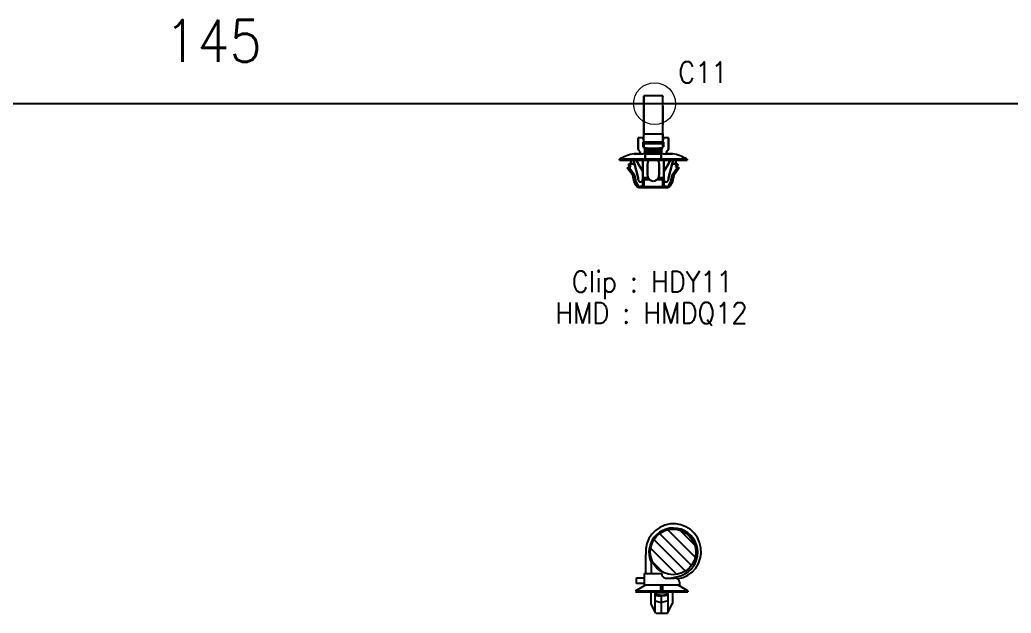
# Model space of a CAD drawing. Header units: inches. Extents: x 47316 to 59086, y 3141 to 11743.
# Drawn here: x 48775.9 to 48894.1, y 7188.3 to 7259.1 of the extents above; entities that cross this region are included whole.
import ezdxf

# ---------------------------------------------------------------- set-up
doc = ezdxf.new("R2010")
doc.units = ezdxf.units.IN
doc.header["$MEASUREMENT"] = 0
doc.layers.add('at_Entity', color=1, linetype='Continuous')
doc.layers.add('图形层', color=7, linetype='Continuous')
doc.styles.get("Standard").update_dxf_attribs({"font": ''})
doc.styles.get('Standard').set_extended_font_data('SimSun')
doc.linetypes.add('_VH_OTCON', pattern='A,0.0001,[7,VeSys.shx,S=0.1,R=0,X=0,Y=0],-0.4,[7,VeSys.shx,S=0.1,R=0,X=0,Y=0],-0.4,["X",Standard,S=1,R=0,X=-0.5,Y=-0.5],-0.0001,[7,VeSys.shx,S=0.1,R=0,X=0,Y=0],-0.4', length=1.2002)

msp = doc.modelspace()

# ---------------------------------------------------------------- linework, layer by layer
at = {"color": 7, "ltscale": 0.378897}
msp.add_line((48850.27, 7250.08), (48850.27, 7245.53), dxfattribs=at)
at = {"color": 7, "ltscale": 0.15}
for p, q in [((48852.56, 7250.08), (48850.27, 7250.08)), ((48850.27, 7245.53), (48852.56, 7245.53)), ((48850.27, 7245.53), (48852.56, 7245.53)), ((48852.56, 7244.39), (48850.27, 7244.39)), ((48850.27, 7244.39), (48852.56, 7244.39)), ((48850.27, 7243.81), (48852.56, 7243.81)), ((48850.27, 7243.81), (48852.56, 7243.81)), ((48852.56, 7239.2), (48850.27, 7239.2)), ((48850.27, 7239.2), (48852.56, 7239.2))]:
    msp.add_line(p, q, dxfattribs=at)
at = {"color": 7, "ltscale": 0.215019}
msp.add_line((48850.27, 7246.96), (48850.27, 7250.08), dxfattribs=at)
at = {"color": 7, "ltscale": 0.315749}
msp.add_line((48850.27, 7250.08), (48850.27, 7245.93), dxfattribs=at)
at = {"color": 7, "ltscale": 0.378905}
msp.add_line((48850.27, 7245.53), (48850.27, 7250.08), dxfattribs=at)
at = {"color": 7, "ltscale": 0.315758}
msp.add_line((48850.27, 7250.08), (48850.27, 7245.93), dxfattribs=at)
at = {"color": 7, "ltscale": 0.179182}
msp.add_line((48850.27, 7247.11), (48850.27, 7249.86), dxfattribs=at)
at = {"color": 7, "ltscale": 0.378893}
msp.add_line((48852.56, 7245.53), (48852.56, 7250.08), dxfattribs=at)
at = {"color": 7, "ltscale": 0.0272}
msp.add_line((48852.56, 7249.98), (48852.56, 7250.08), dxfattribs=at)
at = {"color": 7, "ltscale": 0.37888}
msp.add_line((48852.56, 7245.53), (48852.56, 7250.08), dxfattribs=at)
at = {"color": 7, "ltscale": 0.027199}
msp.add_line((48852.56, 7250.08), (48852.56, 7249.98), dxfattribs=at)
at = {"color": 0, "linetype": '_VH_OTCON', "lineweight": -2, "ltscale": 5}
for p, q in [((48851.57, 7249.13), (48745.04, 7249.13)), ((48945.14, 7249.13), (48851.57, 7249.13))]:
    msp.add_line(p, q, dxfattribs=at)
at = {"color": 7, "ltscale": 0.142593}
msp.add_line((48852.56, 7246.66), (48852.56, 7248.85), dxfattribs=at)
at = {"color": 7, "ltscale": 0.142589}
msp.add_line((48852.56, 7248.85), (48852.56, 7246.66), dxfattribs=at)
at = {"color": 7, "ltscale": 0.026669}
for p, q in [((48850.27, 7247.11), (48850.27, 7246.7)), ((48850.27, 7246.7), (48850.27, 7247.11)), ((48850.27, 7246.96), (48850.27, 7246.55))]:
    msp.add_line(p, q, dxfattribs=at)
at = {"color": 7, "ltscale": 0.108633}
msp.add_line((48850.27, 7245.04), (48850.27, 7246.7), dxfattribs=at)
at = {"color": 7, "ltscale": 0.076392}
msp.add_line((48850.27, 7245.53), (48850.27, 7246.7), dxfattribs=at)
at = {"color": 7, "ltscale": 0.098454}
msp.add_line((48850.27, 7245.04), (48850.27, 7246.55), dxfattribs=at)
at = {"color": 7, "ltscale": 0.025}
for p, q in [((48849.61, 7244.66), (48849.61, 7245.04)), ((48851.03, 7244.55), (48850.65, 7244.55)), ((48851.03, 7244.55), (48850.65, 7244.55)), ((48851.03, 7244.54), (48850.65, 7244.54)), ((48852.18, 7244.55), (48851.8, 7244.55)), ((48852.18, 7244.55), (48851.8, 7244.55))]:
    msp.add_line(p, q, dxfattribs=at)
at = {"color": 7, "ltscale": 0.039999}
for p, q in [((48850.23, 7245.04), (48849.61, 7245.04)), ((48850.23, 7245.04), (48849.61, 7245.04)), ((48853.22, 7245.04), (48852.6, 7245.04)), ((48853.22, 7245.04), (48852.6, 7245.04))]:
    msp.add_line(p, q, dxfattribs=at)
at = {"color": 7, "ltscale": 0.022501}
for p, q in [((48849.61, 7245.04), (48849.61, 7244.69)), ((48849.61, 7245.04), (48849.61, 7244.69)), ((48853.22, 7245.04), (48853.22, 7244.69)), ((48853.22, 7244.69), (48853.22, 7245.04))]:
    msp.add_line(p, q, dxfattribs=at)
at = {"color": 7, "ltscale": 0.0175}
for p, q in [((48850.23, 7245.04), (48850.23, 7244.77)), ((48850.23, 7245.04), (48850.23, 7244.77)), ((48850.23, 7244.77), (48850.23, 7245.04)), ((48852.6, 7245.04), (48852.6, 7244.77)), ((48852.6, 7244.77), (48852.6, 7245.04))]:
    msp.add_line(p, q, dxfattribs=at)
at = {"color": 7, "ltscale": 0.002499}
for p, q in [((48850.27, 7245.04), (48850.23, 7245.04)), ((48852.6, 7245.04), (48852.56, 7245.04)), ((48850.19, 7244.54), (48850.23, 7244.54)), ((48850.19, 7244.54), (48850.23, 7244.54)), ((48850.23, 7244.77), (48850.27, 7244.77)), ((48850.27, 7244.77), (48850.23, 7244.77)), ((48850.23, 7244.04), (48850.27, 7244.04)), ((48850.27, 7244.04), (48850.23, 7244.04)), ((48850.23, 7244.04), (48850.27, 7244.04)), ((48852.56, 7244.77), (48852.6, 7244.77)), ((48852.6, 7244.77), (48852.56, 7244.77)), ((48852.56, 7244.04), (48852.6, 7244.04)), ((48852.6, 7244.04), (48852.56, 7244.04)), ((48852.56, 7244.04), (48852.6, 7244.04)), ((48852.64, 7244.54), (48852.6, 7244.54)), ((48852.6, 7244.54), (48852.64, 7244.54)), ((48852.6, 7244.54), (48852.64, 7244.54))]:
    msp.add_line(p, q, dxfattribs=at)
at = {"color": 7, "ltscale": 2.6e-05}
for p, q in [((48850.23, 7245.04), (48850.23, 7245.04)), ((48852.6, 7245.04), (48852.6, 7245.04))]:
    msp.add_line(p, q, dxfattribs=at)
at = {"color": 7, "ltscale": 0.057913}
msp.add_line((48850.27, 7245.04), (48850.27, 7245.93), dxfattribs=at)
at = {"color": 7, "ltscale": 0.0644}
for p, q in [((48850.27, 7244.55), (48850.27, 7245.53)), ((48850.27, 7244.55), (48850.27, 7245.53)), ((48852.56, 7245.53), (48852.56, 7244.55)), ((48852.56, 7244.55), (48852.56, 7245.53))]:
    msp.add_line(p, q, dxfattribs=at)
at = {"color": 7, "ltscale": 0.064999}
for p, q in [((48849.61, 7244.69), (48849.61, 7243.7)), ((48849.61, 7244.69), (48849.61, 7243.7)), ((48853.22, 7244.69), (48853.22, 7243.7)), ((48853.22, 7243.7), (48853.22, 7244.69))]:
    msp.add_line(p, q, dxfattribs=at)
at = {"color": 7, "ltscale": 0.0625}
msp.add_line((48849.61, 7243.7), (48849.61, 7244.66), dxfattribs=at)
at = {"color": 7, "ltscale": 0.000629}
msp.add_line((48850.2, 7244.54), (48850.19, 7244.54), dxfattribs=at)
at = {"color": 7, "ltscale": 0.035001}
for p, q in [((48850.19, 7244.54), (48850.19, 7244)), ((48850.19, 7244), (48850.19, 7244.54)), ((48852.64, 7244), (48852.64, 7244.54)), ((48852.64, 7244), (48852.64, 7244.54)), ((48852.64, 7244.54), (48852.64, 7244)), ((48850.46, 7242.39), (48850.46, 7242.93)), ((48850.46, 7242.39), (48850.46, 7242.93))]:
    msp.add_line(p, q, dxfattribs=at)
at = {"color": 7, "ltscale": 0.004999}
for p, q in [((48850.19, 7244), (48850.27, 7244)), ((48850.27, 7244), (48850.19, 7244)), ((48852.56, 7244), (48852.64, 7244)), ((48852.64, 7244), (48852.56, 7244))]:
    msp.add_line(p, q, dxfattribs=at)
at = {"color": 7, "ltscale": 0.154999}
for p, q in [((48850.23, 7244.54), (48852.6, 7244.54)), ((48852.6, 7244.54), (48850.23, 7244.54))]:
    msp.add_line(p, q, dxfattribs=at)
at = {"color": 7, "ltscale": 0.032501}
for p, q in [((48850.23, 7244.54), (48850.23, 7244.04)), ((48850.23, 7244.54), (48850.23, 7244.04)), ((48852.6, 7244.54), (48852.6, 7244.04)), ((48852.6, 7244.04), (48852.6, 7244.54))]:
    msp.add_line(p, q, dxfattribs=at)
at = {"color": 7, "ltscale": 0.021939}
msp.add_line((48850.23, 7244.54), (48850.23, 7244.2), dxfattribs=at)
at = {"color": 7, "ltscale": 0.010562}
msp.add_line((48850.23, 7244.04), (48850.23, 7244.2), dxfattribs=at)
at = {"color": 7, "ltscale": 0.0375}
for p, q in [((48850.27, 7244.39), (48850.27, 7243.81)), ((48850.27, 7243.81), (48850.27, 7244.39)), ((48852.56, 7243.81), (48852.56, 7244.39)), ((48852.56, 7243.81), (48852.56, 7244.39))]:
    msp.add_line(p, q, dxfattribs=at)
at = {"color": 7, "ltscale": 0.002502}
msp.add_line((48850.27, 7244), (48850.27, 7244.04), dxfattribs=at)
at = {"color": 7, "ltscale": 0.0075}
for p, q in [((48850.65, 7244.54), (48850.65, 7244.66)), ((48850.65, 7244.66), (48850.65, 7244.54)), ((48851.03, 7244.66), (48851.03, 7244.54)), ((48851.03, 7244.54), (48851.03, 7244.66)), ((48851.8, 7244.54), (48851.8, 7244.66)), ((48851.8, 7244.66), (48851.8, 7244.54)), ((48852.18, 7244.66), (48852.18, 7244.54)), ((48852.18, 7244.54), (48852.18, 7244.66)), ((48847.39, 7242.51), (48847.39, 7242.39)), ((48847.39, 7242.39), (48847.39, 7242.51)), ((48850.46, 7242.51), (48850.46, 7242.39)), ((48850.46, 7242.39), (48850.46, 7242.51)), ((48852.37, 7242.39), (48852.37, 7242.51)), ((48852.37, 7242.51), (48852.37, 7242.39)), ((48855.44, 7242.51), (48855.44, 7242.39)), ((48855.44, 7242.39), (48855.44, 7242.51)), ((48849.83, 7239.25), (48849.83, 7239.14)), ((48849.83, 7239.25), (48849.83, 7239.14)), ((48850.15, 7239.14), (48850.15, 7239.25)), ((48853, 7239.14), (48853, 7239.25)), ((48853, 7239.14), (48853, 7239.25))]:
    msp.add_line(p, q, dxfattribs=at)
at = {"color": 7, "ltscale": 0.000322}
msp.add_line((48851.03, 7244.54), (48851.03, 7244.55), dxfattribs=at)
at = {"color": 7, "ltscale": 0.023056}
msp.add_line((48852.15, 7244.54), (48851.8, 7244.54), dxfattribs=at)
at = {"color": 7, "ltscale": 0.000368}
msp.add_line((48852.18, 7244.55), (48852.18, 7244.54), dxfattribs=at)
at = {"color": 7, "ltscale": 0.047501}
for p, q in [((48849.12, 7243.16), (48849.84, 7243.16)), ((48849.84, 7243.16), (48849.12, 7243.16)), ((48852.99, 7243.16), (48853.71, 7243.16)), ((48853.71, 7243.16), (48852.99, 7243.16))]:
    msp.add_line(p, q, dxfattribs=at)
at = {"color": 7, "ltscale": 0.013786}
msp.add_line((48849.84, 7243.16), (48849.84, 7243.37), dxfattribs=at)
at = {"color": 7, "ltscale": 0.017471}
for p, q in [((48849.84, 7243.1), (48849.84, 7243.37)), ((48852.99, 7243.1), (48852.99, 7243.37))]:
    msp.add_line(p, q, dxfattribs=at)
at = {"color": 7, "ltscale": 0.017476}
for p, q in [((48849.84, 7243.37), (48849.84, 7243.1)), ((48852.99, 7243.37), (48852.99, 7243.1))]:
    msp.add_line(p, q, dxfattribs=at)
at = {"color": 7, "ltscale": 0.00369}
for p, q in [((48849.84, 7243.1), (48849.84, 7243.16)), ((48852.99, 7243.16), (48852.99, 7243.1))]:
    msp.add_line(p, q, dxfattribs=at)
at = {"color": 7, "ltscale": 0.040002}
for p, q in [((48850.42, 7243.81), (48850.42, 7243.2)), ((48850.42, 7243.2), (48850.42, 7243.81)), ((48852.41, 7243.2), (48852.41, 7243.81)), ((48852.41, 7243.2), (48852.41, 7243.81)), ((48852.41, 7243.81), (48852.41, 7243.2))]:
    msp.add_line(p, q, dxfattribs=at)
at = {"color": 7, "ltscale": 0.017502}
for p, q in [((48850.69, 7243.81), (48850.42, 7243.81)), ((48852.41, 7243.81), (48852.14, 7243.81))]:
    msp.add_line(p, q, dxfattribs=at)
at = {"color": 7, "ltscale": 0.129999}
for p, q in [((48850.42, 7243.2), (48852.41, 7243.2)), ((48852.41, 7243.2), (48850.42, 7243.2))]:
    msp.add_line(p, q, dxfattribs=at)
at = {"color": 7, "ltscale": 0.040567}
for p, q in [((48850.46, 7243.13), (48850.46, 7242.51)), ((48852.37, 7243.13), (48852.37, 7242.51))]:
    msp.add_line(p, q, dxfattribs=at)
at = {"color": 7, "ltscale": 0.125}
for p, q in [((48852.37, 7243.13), (48850.46, 7243.13)), ((48850.46, 7243.13), (48852.37, 7243.13)), ((48852.37, 7242.51), (48850.46, 7242.51)), ((48850.46, 7242.51), (48852.37, 7242.51)), ((48852.37, 7242.39), (48850.46, 7242.39)), ((48850.46, 7242.39), (48852.37, 7242.39))]:
    msp.add_line(p, q, dxfattribs=at)
at = {"color": 7, "ltscale": 0.040569}
for p, q in [((48850.46, 7243.13), (48850.46, 7242.51)), ((48852.37, 7242.51), (48852.37, 7243.13))]:
    msp.add_line(p, q, dxfattribs=at)
at = {"color": 7, "ltscale": 0.00087}
for p, q in [((48850.69, 7243.8), (48850.69, 7243.81)), ((48850.69, 7243.81), (48850.69, 7243.8)), ((48852.14, 7243.8), (48852.14, 7243.81)), ((48852.14, 7243.81), (48852.14, 7243.8))]:
    msp.add_line(p, q, dxfattribs=at)
at = {"color": 7, "ltscale": 0.023952}
msp.add_line((48850.69, 7243.45), (48850.69, 7243.81), dxfattribs=at)
at = {"color": 7, "ltscale": 0.007443}
for p, q in [((48850.69, 7243.68), (48850.69, 7243.8)), ((48850.69, 7243.8), (48850.69, 7243.68)), ((48852.14, 7243.68), (48852.14, 7243.8)), ((48852.14, 7243.8), (48852.14, 7243.68))]:
    msp.add_line(p, q, dxfattribs=at)
at = {"color": 7, "ltscale": 0.095001}
for p, q in [((48850.69, 7243.8), (48852.14, 7243.8)), ((48852.14, 7243.8), (48850.69, 7243.8)), ((48850.69, 7243.68), (48852.14, 7243.68)), ((48852.14, 7243.68), (48850.69, 7243.68)), ((48852.14, 7243.41), (48850.69, 7243.41)), ((48850.69, 7243.41), (48852.14, 7243.41)), ((48852.14, 7243.22), (48850.69, 7243.22))]:
    msp.add_line(p, q, dxfattribs=at)
at = {"color": 7, "ltscale": 0.017839}
for p, q in [((48850.69, 7243.41), (48850.69, 7243.68)), ((48850.69, 7243.68), (48850.69, 7243.41)), ((48852.14, 7243.41), (48852.14, 7243.68)), ((48852.14, 7243.68), (48852.14, 7243.41))]:
    msp.add_line(p, q, dxfattribs=at)
at = {"color": 7, "ltscale": 0.014789}
msp.add_line((48850.69, 7243.43), (48850.69, 7243.2), dxfattribs=at)
at = {"color": 7, "ltscale": 0.013841}
for p, q in [((48850.69, 7243.2), (48850.69, 7243.41)), ((48852.14, 7243.41), (48852.14, 7243.2))]:
    msp.add_line(p, q, dxfattribs=at)
at = {"color": 7, "ltscale": 0.012407}
for p, q in [((48850.69, 7243.22), (48850.69, 7243.41)), ((48852.14, 7243.22), (48852.14, 7243.41))]:
    msp.add_line(p, q, dxfattribs=at)
at = {"color": 7, "ltscale": 0.001447}
msp.add_line((48852.14, 7243.22), (48852.14, 7243.2), dxfattribs=at)
at = {"color": 7, "ltscale": 0.02751}
msp.add_line((48852.37, 7242.51), (48852.37, 7242.93), dxfattribs=at)
msp.add_line((48852.37, 7242.51), (48852.37, 7242.93), dxfattribs=at)
at = {"color": 7, "ltscale": 0.2}
for p, q in [((48850.46, 7242.51), (48847.39, 7242.51)), ((48850.46, 7242.51), (48847.39, 7242.51)), ((48850.46, 7242.39), (48847.39, 7242.39)), ((48847.39, 7242.39), (48850.46, 7242.39)), ((48855.44, 7242.51), (48852.37, 7242.51)), ((48852.37, 7242.51), (48855.44, 7242.51)), ((48852.37, 7242.39), (48855.44, 7242.39)), ((48852.37, 7242.39), (48855.44, 7242.39))]:
    msp.add_line(p, q, dxfattribs=at)
at = {"color": 7, "ltscale": 0.087396}
for p, q in [((48847.39, 7242.39), (48848.73, 7242.39)), ((48855.44, 7242.39), (48854.1, 7242.39)), ((48855.44, 7242.39), (48854.1, 7242.39))]:
    msp.add_line(p, q, dxfattribs=at)
at = {"color": 7, "ltscale": 0.0875}
for p, q in [((48848.73, 7242.39), (48847.39, 7242.39)), ((48850.73, 7240.59), (48850.73, 7241.94)), ((48850.73, 7241.94), (48850.73, 7240.59)), ((48852.1, 7241.94), (48852.1, 7240.59)), ((48852.1, 7240.59), (48852.1, 7241.94)), ((48852.1, 7240.59), (48852.1, 7241.94))]:
    msp.add_line(p, q, dxfattribs=at)
at = {"color": 7, "ltscale": 0.019}
msp.add_line((48848.31, 7241.49), (48848.58, 7241.61), dxfattribs=at)
at = {"color": 7, "ltscale": 0.000903}
msp.add_line((48848.31, 7241.49), (48848.33, 7241.49), dxfattribs=at)
at = {"color": 7, "ltscale": 4.3e-05}
msp.add_line((48848.31, 7241.49), (48848.31, 7241.49), dxfattribs=at)
at = {"color": 7, "ltscale": 0.075271}
for p, q in [((48848.98, 7240.56), (48848.31, 7241.49)), ((48848.41, 7241.49), (48849.08, 7240.56)), ((48849.08, 7240.56), (48848.41, 7241.49)), ((48853.75, 7240.56), (48854.42, 7241.49)), ((48854.52, 7241.49), (48853.85, 7240.56))]:
    msp.add_line(p, q, dxfattribs=at)
at = {"color": 7, "ltscale": 4.9e-05}
msp.add_line((48848.31, 7241.49), (48848.31, 7241.49), dxfattribs=at)
at = {"color": 7, "ltscale": 0.000916}
msp.add_line((48848.31, 7241.49), (48848.33, 7241.49), dxfattribs=at)
at = {"color": 7, "ltscale": 0.005222}
msp.add_line((48848.33, 7241.49), (48848.41, 7241.49), dxfattribs=at)
at = {"color": 7, "ltscale": 0.005249}
msp.add_line((48848.33, 7241.49), (48848.41, 7241.49), dxfattribs=at)
at = {"color": 7, "ltscale": 0.018183}
msp.add_line((48848.47, 7241.9), (48848.73, 7241.97), dxfattribs=at)
at = {"color": 7, "ltscale": 0.008429}
for p, q in [((48848.59, 7241.9), (48848.47, 7241.9)), ((48854.12, 7241.61), (48854.25, 7241.61))]:
    msp.add_line(p, q, dxfattribs=at)
at = {"color": 7, "ltscale": 0.020195}
for p, q in [((48848.58, 7241.61), (48848.47, 7241.9)), ((48848.59, 7241.9), (48848.71, 7241.61)), ((48848.71, 7241.61), (48848.59, 7241.9)), ((48854.24, 7241.9), (48854.12, 7241.61)), ((48854.12, 7241.61), (48854.24, 7241.9)), ((48854.36, 7241.9), (48854.25, 7241.61))]:
    msp.add_line(p, q, dxfattribs=at)
at = {"color": 7, "ltscale": 0.008438}
msp.add_line((48848.47, 7241.9), (48848.59, 7241.9), dxfattribs=at)
at = {"color": 7, "ltscale": 0.002185}
msp.add_line((48848.53, 7241.9), (48848.5, 7241.9), dxfattribs=at)
at = {"color": 7, "ltscale": 0.013619}
for p, q in [((48848.71, 7241.61), (48848.52, 7241.53)), ((48848.52, 7241.53), (48848.71, 7241.61)), ((48854.12, 7241.61), (48854.31, 7241.53)), ((48854.31, 7241.53), (48854.12, 7241.61))]:
    msp.add_line(p, q, dxfattribs=at)
at = {"color": 7, "ltscale": 0.074459}
for p, q in [((48848.52, 7241.53), (48849.18, 7240.6)), ((48849.18, 7240.6), (48848.52, 7241.53)), ((48854.31, 7241.53), (48853.65, 7240.6)), ((48853.65, 7240.6), (48854.31, 7241.53))]:
    msp.add_line(p, q, dxfattribs=at)
at = {"color": 7, "ltscale": 0.0009}
msp.add_line((48848.59, 7241.61), (48848.58, 7241.61), dxfattribs=at)
at = {"color": 7, "ltscale": 0.000912}
for p, q in [((48848.58, 7241.61), (48848.59, 7241.61)), ((48854.35, 7241.9), (48854.36, 7241.9))]:
    msp.add_line(p, q, dxfattribs=at)
at = {"color": 7, "ltscale": 0.018199}
for p, q in [((48848.86, 7241.97), (48848.59, 7241.9)), ((48848.59, 7241.9), (48848.86, 7241.97)), ((48853.97, 7241.97), (48854.24, 7241.9)), ((48854.24, 7241.9), (48853.97, 7241.97))]:
    msp.add_line(p, q, dxfattribs=at)
at = {"color": 7, "ltscale": 0.002856}
msp.add_line((48848.59, 7241.61), (48848.63, 7241.61), dxfattribs=at)
at = {"color": 7, "ltscale": 0.002869}
msp.add_line((48848.63, 7241.61), (48848.59, 7241.61), dxfattribs=at)
at = {"color": 7, "ltscale": 0.002832}
msp.add_line((48848.64, 7241.61), (48848.59, 7241.61), dxfattribs=at)
at = {"color": 7, "ltscale": 0.00282}
for p, q in [((48848.59, 7241.61), (48848.64, 7241.61)), ((48854.31, 7241.9), (48854.35, 7241.9))]:
    msp.add_line(p, q, dxfattribs=at)
at = {"color": 7, "ltscale": 0.004715}
msp.add_line((48848.71, 7241.61), (48848.64, 7241.61), dxfattribs=at)
at = {"color": 7, "ltscale": 0.004687}
msp.add_line((48848.64, 7241.61), (48848.71, 7241.61), dxfattribs=at)
at = {"color": 7, "ltscale": 0.027499}
for p, q in [((48848.73, 7241.97), (48848.73, 7242.39)), ((48848.73, 7242.39), (48848.73, 7241.97)), ((48854.1, 7241.97), (48854.1, 7242.39)), ((48854.1, 7242.39), (48854.1, 7241.97))]:
    msp.add_line(p, q, dxfattribs=at)
at = {"color": 7, "ltscale": 0.000342}
for p, q in [((48848.74, 7241.97), (48848.73, 7241.97)), ((48854.1, 7241.97), (48854.09, 7241.97))]:
    msp.add_line(p, q, dxfattribs=at)
at = {"color": 7, "ltscale": 0.006641}
msp.add_line((48848.73, 7241.97), (48848.84, 7241.97), dxfattribs=at)
at = {"color": 7, "ltscale": 0.002142}
msp.add_line((48848.77, 7241.97), (48848.73, 7241.97), dxfattribs=at)
at = {"color": 7, "ltscale": 0.00033}
for p, q in [((48848.73, 7241.97), (48848.74, 7241.97)), ((48854.09, 7241.97), (48854.1, 7241.97)), ((48854.25, 7241.61), (48854.24, 7241.61))]:
    msp.add_line(p, q, dxfattribs=at)
at = {"color": 7, "ltscale": 0.002136}
msp.add_line((48848.73, 7241.97), (48848.77, 7241.97), dxfattribs=at)
at = {"color": 7, "ltscale": 0.001825}
msp.add_line((48848.74, 7241.97), (48848.77, 7241.97), dxfattribs=at)
at = {"color": 7, "ltscale": 0.003674}
for p, q in [((48848.79, 7241.97), (48848.74, 7241.97)), ((48854.09, 7241.97), (48854.04, 7241.97))]:
    msp.add_line(p, q, dxfattribs=at)
at = {"color": 7, "ltscale": 0.006299}
msp.add_line((48848.86, 7241.97), (48848.77, 7241.97), dxfattribs=at)
at = {"color": 7, "ltscale": 0.006305}
msp.add_line((48848.77, 7241.97), (48848.86, 7241.97), dxfattribs=at)
at = {"color": 7, "ltscale": 0.00329}
msp.add_line((48848.85, 7241.97), (48848.79, 7241.97), dxfattribs=at)
at = {"color": 7, "ltscale": 0.019785}
for p, q in [((48849.17, 7241.97), (48848.86, 7241.97)), ((48848.86, 7241.97), (48849.17, 7241.97)), ((48853.66, 7241.97), (48853.97, 7241.97)), ((48853.97, 7241.97), (48853.66, 7241.97))]:
    msp.add_line(p, q, dxfattribs=at)
at = {"color": 7, "ltscale": 0.028456}
for p, q in [((48849.17, 7241.97), (48849.05, 7242.39)), ((48849.05, 7242.39), (48849.17, 7241.97)), ((48853.66, 7241.97), (48853.78, 7242.39)), ((48853.78, 7242.39), (48853.66, 7241.97))]:
    msp.add_line(p, q, dxfattribs=at)
at = {"color": 7, "ltscale": 0.020602}
for p, q in [((48849.05, 7242.39), (48849.37, 7242.39)), ((48853.78, 7242.39), (48853.46, 7242.39)), ((48853.78, 7242.39), (48853.46, 7242.39))]:
    msp.add_line(p, q, dxfattribs=at)
at = {"color": 7, "ltscale": 0.020749}
msp.add_line((48849.37, 7242.39), (48849.05, 7242.39), dxfattribs=at)
at = {"color": 7, "ltscale": 0.11383}
for p, q in [((48849.61, 7240.29), (48849.17, 7241.97)), ((48849.17, 7241.97), (48849.61, 7240.29)), ((48853.22, 7240.29), (48853.66, 7241.97)), ((48853.66, 7241.97), (48853.22, 7240.29))]:
    msp.add_line(p, q, dxfattribs=at)
at = {"color": 7, "ltscale": 0.015289}
msp.add_line((48849.49, 7242.19), (48849.37, 7242.4), dxfattribs=at)
at = {"color": 7, "ltscale": 0.015242}
for p, q in [((48849.37, 7242.39), (48849.49, 7242.19)), ((48853.34, 7242.19), (48853.46, 7242.39))]:
    msp.add_line(p, q, dxfattribs=at)
at = {"color": 7, "ltscale": 0.02697}
msp.add_line((48849.69, 7241.83), (48849.49, 7242.19), dxfattribs=at)
at = {"color": 7, "ltscale": 0.026985}
for p, q in [((48849.49, 7242.19), (48849.69, 7241.83)), ((48853.14, 7241.83), (48853.34, 7242.19))]:
    msp.add_line(p, q, dxfattribs=at)
at = {"color": 7, "ltscale": 0.065039}
msp.add_line((48850.15, 7241.02), (48849.66, 7241.88), dxfattribs=at)
at = {"color": 7, "ltscale": 0.06116}
msp.add_line((48850.15, 7241.02), (48849.69, 7241.83), dxfattribs=at)
at = {"color": 7, "ltscale": 0.061156}
for p, q in [((48849.69, 7241.83), (48850.15, 7241.02)), ((48852.68, 7241.02), (48853.14, 7241.83))]:
    msp.add_line(p, q, dxfattribs=at)
at = {"color": 7, "ltscale": 0.089999}
for p, q in [((48850.15, 7242.39), (48850.15, 7241.02)), ((48850.15, 7241.02), (48850.15, 7242.39)), ((48852.68, 7241.02), (48852.68, 7242.39)), ((48852.68, 7242.39), (48852.68, 7241.02))]:
    msp.add_line(p, q, dxfattribs=at)
at = {"color": 7, "ltscale": 0.040697}
msp.add_line((48850.15, 7241.16), (48850.15, 7241.78), dxfattribs=at)
at = {"color": 7, "ltscale": 0.040701}
msp.add_line((48850.15, 7241.78), (48850.15, 7241.16), dxfattribs=at)
at = {"color": 7, "ltscale": 0.064963}
msp.add_line((48853.17, 7241.88), (48852.68, 7241.02), dxfattribs=at)
at = {"color": 7, "ltscale": 0.061161}
msp.add_line((48853.14, 7241.83), (48852.68, 7241.02), dxfattribs=at)
at = {"color": 7, "ltscale": 0.02701}
msp.add_line((48853.34, 7242.19), (48853.14, 7241.83), dxfattribs=at)
at = {"color": 7, "ltscale": 0.015215}
msp.add_line((48853.46, 7242.39), (48853.34, 7242.19), dxfattribs=at)
at = {"color": 7, "ltscale": 0.075264}
msp.add_line((48853.75, 7240.56), (48854.42, 7241.49), dxfattribs=at)
at = {"color": 7, "ltscale": 0.008441}
for p, q in [((48854.1, 7241.97), (48853.97, 7241.97)), ((48853.97, 7241.97), (48854.1, 7241.97)), ((48854.25, 7241.61), (48854.12, 7241.61))]:
    msp.add_line(p, q, dxfattribs=at)
at = {"color": 7, "ltscale": 0.008432}
msp.add_line((48853.97, 7241.97), (48854.1, 7241.97), dxfattribs=at)
at = {"color": 7, "ltscale": 0.00434}
msp.add_line((48854.04, 7241.97), (48853.97, 7241.97), dxfattribs=at)
at = {"color": 7, "ltscale": 0.002209}
msp.add_line((48854.06, 7241.97), (48854.09, 7241.97), dxfattribs=at)
at = {"color": 7, "ltscale": 0.000286}
for p, q in [((48854.1, 7241.97), (48854.09, 7241.97)), ((48854.09, 7241.97), (48854.1, 7241.97))]:
    msp.add_line(p, q, dxfattribs=at)
at = {"color": 7, "ltscale": 0.018174}
msp.add_line((48854.1, 7241.97), (48854.36, 7241.9), dxfattribs=at)
at = {"color": 7, "ltscale": 0.004291}
msp.add_line((48854.19, 7241.61), (48854.12, 7241.61), dxfattribs=at)
at = {"color": 7, "ltscale": 0.003809}
msp.add_line((48854.24, 7241.61), (48854.19, 7241.61), dxfattribs=at)
at = {"color": 7, "ltscale": 0.001593}
msp.add_line((48854.22, 7241.61), (48854.24, 7241.61), dxfattribs=at)
at = {"color": 7, "ltscale": 0.004681}
for p, q in [((48854.31, 7241.9), (48854.24, 7241.9)), ((48854.24, 7241.9), (48854.31, 7241.9))]:
    msp.add_line(p, q, dxfattribs=at)
at = {"color": 7, "ltscale": 0.000327}
msp.add_line((48854.24, 7241.61), (48854.25, 7241.61), dxfattribs=at)
at = {"color": 7, "ltscale": 0.019025}
msp.add_line((48854.25, 7241.61), (48854.52, 7241.49), dxfattribs=at)
at = {"color": 7, "ltscale": 0.002823}
msp.add_line((48854.35, 7241.9), (48854.31, 7241.9), dxfattribs=at)
at = {"color": 7, "ltscale": 0.000925}
msp.add_line((48854.36, 7241.9), (48854.35, 7241.9), dxfattribs=at)
at = {"color": 7, "ltscale": 0.006177}
msp.add_line((48854.42, 7241.49), (48854.52, 7241.49), dxfattribs=at)
at = {"color": 7, "ltscale": 0.006165}
for p, q in [((48854.52, 7241.49), (48854.42, 7241.49)), ((48853.85, 7240.56), (48853.75, 7240.56)), ((48853.85, 7240.56), (48853.75, 7240.56))]:
    msp.add_line(p, q, dxfattribs=at)
at = {"color": 7, "ltscale": 0.006168}
for p, q in [((48849.08, 7240.56), (48848.98, 7240.56)), ((48848.98, 7240.56), (48849.08, 7240.56))]:
    msp.add_line(p, q, dxfattribs=at)
at = {"color": 7, "ltscale": 0.05076}
for p, q in [((48849.12, 7239.79), (48848.98, 7240.56)), ((48853.85, 7240.56), (48853.71, 7239.79))]:
    msp.add_line(p, q, dxfattribs=at)
at = {"color": 7, "ltscale": 0.002621}
for p, q in [((48849.08, 7240.56), (48849.12, 7240.57)), ((48849.12, 7240.57), (48849.08, 7240.56)), ((48853.71, 7240.57), (48853.75, 7240.56)), ((48853.75, 7240.56), (48853.71, 7240.57))]:
    msp.add_line(p, q, dxfattribs=at)
at = {"color": 7, "ltscale": 0.050773}
for p, q in [((48849.08, 7240.56), (48849.21, 7239.79)), ((48849.21, 7239.79), (48849.08, 7240.56)), ((48853.62, 7239.79), (48853.75, 7240.56))]:
    msp.add_line(p, q, dxfattribs=at)
at = {"color": 7, "ltscale": 0.004321}
for p, q in [((48849.12, 7240.57), (48849.18, 7240.6)), ((48849.18, 7240.6), (48849.12, 7240.57)), ((48853.65, 7240.6), (48853.71, 7240.57)), ((48853.71, 7240.57), (48853.65, 7240.6))]:
    msp.add_line(p, q, dxfattribs=at)
at = {"color": 7, "ltscale": 0.000205}
for p, q in [((48849.12, 7240.57), (48849.12, 7240.57)), ((48849.12, 7240.57), (48849.12, 7240.57)), ((48853.71, 7240.57), (48853.71, 7240.57)), ((48853.71, 7240.57), (48853.71, 7240.57))]:
    msp.add_line(p, q, dxfattribs=at)
at = {"color": 7, "ltscale": 0.051095}
for p, q in [((48849.18, 7240.6), (48849.32, 7239.83)), ((48849.32, 7239.83), (48849.18, 7240.6)), ((48853.65, 7240.6), (48853.51, 7239.83)), ((48853.51, 7239.83), (48853.65, 7240.6))]:
    msp.add_line(p, q, dxfattribs=at)
at = {"color": 7, "ltscale": 0.014999}
for p, q in [((48849.61, 7240.06), (48849.61, 7240.29)), ((48849.61, 7240.29), (48849.61, 7240.06)), ((48853.22, 7240.06), (48853.22, 7240.29)), ((48853.22, 7240.06), (48853.22, 7240.29)), ((48853.22, 7240.29), (48853.22, 7240.06))]:
    msp.add_line(p, q, dxfattribs=at)
at = {"color": 7, "ltscale": 0.039936}
for p, q in [((48850.15, 7241.02), (48850.15, 7240.4)), ((48850.15, 7240.4), (48850.15, 7241.02)), ((48852.68, 7240.4), (48852.68, 7241.02)), ((48852.68, 7241.02), (48852.68, 7240.4))]:
    msp.add_line(p, q, dxfattribs=at)
at = {"color": 7, "ltscale": 0.048712}
msp.add_line((48850.15, 7240.27), (48850.15, 7241.02), dxfattribs=at)
at = {"color": 7, "ltscale": 0.082565}
for p, q in [((48850.15, 7239.14), (48850.15, 7240.4)), ((48850.15, 7240.4), (48850.15, 7239.14)), ((48852.68, 7240.4), (48852.68, 7239.14)), ((48852.68, 7239.14), (48852.68, 7240.4))]:
    msp.add_line(p, q, dxfattribs=at)
at = {"color": 7, "ltscale": 0.041339}
for p, q in [((48850.17, 7240.27), (48850.8, 7240.27)), ((48850.8, 7240.27), (48850.17, 7240.27)), ((48852.03, 7240.27), (48852.66, 7240.27)), ((48852.66, 7240.27), (48852.03, 7240.27))]:
    msp.add_line(p, q, dxfattribs=at)
at = {"color": 7, "ltscale": 0.002634}
for p, q in [((48850.17, 7240.27), (48850.18, 7240.24)), ((48852.65, 7240.24), (48852.66, 7240.27))]:
    msp.add_line(p, q, dxfattribs=at)
at = {"color": 7, "ltscale": 0.002635}
for p, q in [((48850.18, 7240.24), (48850.17, 7240.27)), ((48852.66, 7240.27), (48852.65, 7240.24))]:
    msp.add_line(p, q, dxfattribs=at)
at = {"color": 7, "ltscale": 0.050769}
msp.add_line((48853.62, 7239.79), (48853.75, 7240.56), dxfattribs=at)
at = {"color": 7, "ltscale": 0.006223}
for p, q in [((48849.12, 7239.79), (48849.21, 7239.79)), ((48849.12, 7239.79), (48849.21, 7239.79)), ((48853.71, 7239.79), (48853.62, 7239.79))]:
    msp.add_line(p, q, dxfattribs=at)
at = {"color": 7, "ltscale": 0.034946}
for p, q in [((48849.39, 7239.33), (48849.12, 7239.79)), ((48853.71, 7239.79), (48853.44, 7239.33))]:
    msp.add_line(p, q, dxfattribs=at)
at = {"color": 7, "ltscale": 0.002806}
for p, q in [((48849.21, 7239.79), (48849.25, 7239.81)), ((48853.58, 7239.81), (48853.62, 7239.79))]:
    msp.add_line(p, q, dxfattribs=at)
at = {"color": 7, "ltscale": 0.00266}
for p, q in [((48849.25, 7239.8), (48849.21, 7239.79)), ((48853.62, 7239.79), (48853.58, 7239.8))]:
    msp.add_line(p, q, dxfattribs=at)
at = {"color": 7, "ltscale": 0.034163}
for p, q in [((48849.21, 7239.79), (48849.48, 7239.34)), ((48853.35, 7239.34), (48853.62, 7239.79))]:
    msp.add_line(p, q, dxfattribs=at)
at = {"color": 7, "ltscale": 0.034208}
for p, q in [((48849.48, 7239.34), (48849.21, 7239.79)), ((48853.35, 7239.34), (48853.62, 7239.79))]:
    msp.add_line(p, q, dxfattribs=at)
at = {"color": 7, "ltscale": 0.000128}
for p, q in [((48849.21, 7239.79), (48849.21, 7239.79)), ((48853.62, 7239.79), (48853.62, 7239.79)), ((48853.62, 7239.79), (48853.62, 7239.79))]:
    msp.add_line(p, q, dxfattribs=at)
at = {"color": 7, "ltscale": 0.004276}
for p, q in [((48849.25, 7239.81), (48849.32, 7239.83)), ((48849.32, 7239.83), (48849.25, 7239.8)), ((48853.58, 7239.8), (48853.51, 7239.83)), ((48853.51, 7239.83), (48853.58, 7239.81))]:
    msp.add_line(p, q, dxfattribs=at)
at = {"color": 7, "ltscale": 0.0329}
for p, q in [((48849.32, 7239.83), (48849.57, 7239.39)), ((48849.57, 7239.39), (48849.32, 7239.83)), ((48853.51, 7239.83), (48853.26, 7239.39)), ((48853.26, 7239.39), (48853.51, 7239.83))]:
    msp.add_line(p, q, dxfattribs=at)
at = {"color": 7, "ltscale": 0.005864}
msp.add_line((48849.39, 7239.33), (48849.48, 7239.34), dxfattribs=at)
at = {"color": 7, "ltscale": 0.005865}
for p, q in [((48849.39, 7239.33), (48849.48, 7239.34)), ((48853.35, 7239.34), (48853.44, 7239.33))]:
    msp.add_line(p, q, dxfattribs=at)
at = {"color": 7, "ltscale": 0.007092}
for p, q in [((48849.57, 7239.39), (48849.48, 7239.34)), ((48849.48, 7239.34), (48849.57, 7239.39)), ((48853.35, 7239.34), (48853.26, 7239.39)), ((48853.26, 7239.39), (48853.35, 7239.34))]:
    msp.add_line(p, q, dxfattribs=at)
at = {"color": 7, "ltscale": 0.015717}
msp.add_line((48849.72, 7239.14), (48849.96, 7239.14), dxfattribs=at)
at = {"color": 7, "ltscale": 0.015729}
msp.add_line((48849.96, 7239.14), (48849.72, 7239.14), dxfattribs=at)
at = {"color": 7, "ltscale": 0.020941}
for p, q in [((48849.83, 7239.25), (48850.15, 7239.25)), ((48850.15, 7239.25), (48849.83, 7239.25)), ((48850.15, 7239.14), (48849.83, 7239.14)), ((48849.83, 7239.14), (48850.15, 7239.14)), ((48853, 7239.25), (48852.68, 7239.25)), ((48852.68, 7239.25), (48853, 7239.25)), ((48853, 7239.14), (48852.68, 7239.14)), ((48852.68, 7239.14), (48853, 7239.14))]:
    msp.add_line(p, q, dxfattribs=at)
at = {"color": 7, "ltscale": 0.012512}
for p, q in [((48850.15, 7239.14), (48849.96, 7239.14)), ((48852.87, 7239.14), (48852.68, 7239.14))]:
    msp.add_line(p, q, dxfattribs=at)
at = {"color": 7, "ltscale": 0.008279}
msp.add_line((48850.15, 7240.14), (48850.15, 7240.27), dxfattribs=at)
at = {"color": 7, "ltscale": 0.005516}
msp.add_line((48850.15, 7240.06), (48850.15, 7240.14), dxfattribs=at)
at = {"color": 7, "ltscale": 0.052501}
msp.add_line((48850.15, 7239.25), (48850.15, 7240.06), dxfattribs=at)
at = {"color": 7, "ltscale": 0.000995}
for p, q in [((48850.17, 7239.14), (48850.15, 7239.14)), ((48850.15, 7239.14), (48850.17, 7239.14)), ((48852.68, 7239.14), (48852.66, 7239.14)), ((48852.66, 7239.14), (48852.68, 7239.14))]:
    msp.add_line(p, q, dxfattribs=at)
at = {"color": 7, "ltscale": 0.163214}
msp.add_line((48852.67, 7239.14), (48850.16, 7239.14), dxfattribs=at)
at = {"color": 7, "ltscale": 0.163013}
msp.add_line((48850.17, 7239.14), (48852.66, 7239.14), dxfattribs=at)
at = {"color": 7, "ltscale": 0.044711}
for p, q in [((48850.95, 7240.08), (48850.27, 7240.08)), ((48850.27, 7240.08), (48850.95, 7240.08)), ((48852.56, 7240.08), (48851.88, 7240.08)), ((48851.88, 7240.08), (48852.56, 7240.08))]:
    msp.add_line(p, q, dxfattribs=at)
at = {"color": 7, "ltscale": 0.057954}
for p, q in [((48850.27, 7240.08), (48850.27, 7239.2)), ((48850.27, 7239.2), (48850.27, 7240.08)), ((48852.56, 7239.2), (48852.56, 7240.08)), ((48852.56, 7240.08), (48852.56, 7239.2))]:
    msp.add_line(p, q, dxfattribs=at)
at = {"color": 7, "ltscale": 0.001863}
msp.add_line((48850.93, 7240.1), (48850.95, 7240.08), dxfattribs=at)
at = {"color": 7, "ltscale": 0.000505}
msp.add_line((48850.95, 7240.08), (48850.95, 7240.09), dxfattribs=at)
at = {"color": 7, "ltscale": 0.000598}
msp.add_line((48851.88, 7240.08), (48851.89, 7240.09), dxfattribs=at)
at = {"color": 7, "ltscale": 0.000399}
msp.add_line((48852.66, 7239.14), (48852.67, 7239.14), dxfattribs=at)
at = {"color": 7, "ltscale": 0.012915}
msp.add_line((48853.07, 7239.14), (48852.87, 7239.14), dxfattribs=at)
at = {"color": 7, "ltscale": 0.004422}
msp.add_line((48853, 7239.14), (48853.07, 7239.14), dxfattribs=at)
at = {"color": 7, "ltscale": 0.006183}
msp.add_line((48853.09, 7239.14), (48853, 7239.14), dxfattribs=at)
at = {"color": 7, "ltscale": 0.007248}
msp.add_line((48853, 7239.14), (48853.11, 7239.14), dxfattribs=at)
at = {"color": 7, "ltscale": 0.001605}
msp.add_line((48853.08, 7239.14), (48853.11, 7239.14), dxfattribs=at)
at = {"color": 7, "ltscale": 0.00587}
msp.add_line((48853.44, 7239.33), (48853.35, 7239.34), dxfattribs=at)
at = {"color": 7, "ltscale": 0.006219}
msp.add_line((48853.62, 7239.79), (48853.71, 7239.79), dxfattribs=at)
at = {"color": 0, "lineweight": -3, "ltscale": 10}
for p, q in [((48855.97, 7194.05, 0), (48852.17, 7197.84, 0)), ((48856.41, 7195.01, 0), (48853.14, 7198.29, 0)), ((48856.35, 7196.48, 0), (48854.6, 7198.23, 0)), ((48855.24, 7193.37, 0), (48851.49, 7197.12, 0)), ((48854.23, 7192.97, 0), (48851.09, 7196.11, 0)), ((48852.6, 7193.2, 0), (48851.32, 7194.47, 0))]:
    msp.add_line(p, q, dxfattribs=at)
at = {"color": 0, "lineweight": -3}
for p, q in [((48850.52, 7193.08, 0), (48850.52, 7195.36, 0)), ((48851.15, 7194.39, 0), (48851.15, 7193.08, 0)), ((48850.32, 7193.08, 0), (48852.44, 7193.08, 0)), ((48849.41, 7192.58, 0), (48850.32, 7192.58, 0)), ((48849.41, 7191.88, 0), (48849.41, 7192.58, 0)), ((48850.32, 7191.88, 0), (48849.41, 7191.88, 0)), ((48850.32, 7192.58, 0), (48850.32, 7191.88, 0)), ((48852.87, 7192.52, 0), (48853.96, 7192.52, 0)), ((48854.56, 7192.06, 0), (48854.56, 7191.67, 0))]:
    msp.add_line(p, q, dxfattribs=at)
at = {"color": 7}
for points in [[(48849.83, 7239.14), (48849.72, 7239.15), (48849.63, 7239.19), (48849.54, 7239.26), (48849.48, 7239.34)], [(48849.83, 7239.14), (48849.73, 7239.15), (48849.63, 7239.19), (48849.56, 7239.24), (48849.48, 7239.34)], [(48851.17, 7239.95), (48851.09, 7239.99), (48850.95, 7240.08)], [(48851.88, 7240.08), (48851.74, 7239.99), (48851.66, 7239.95)], [(48853.35, 7239.34), (48853.29, 7239.25), (48853.2, 7239.19), (48853.1, 7239.15), (48853, 7239.14)], [(48853.35, 7239.34), (48853.3, 7239.27), (48853.24, 7239.21), (48853.14, 7239.16), (48853, 7239.14)]]:
    msp.add_lwpolyline(points, dxfattribs=at)
at = {"color": 0, "linetype": 'Continuous', "lineweight": 15}
msp.add_circle((48851.57, 7249.13), 2.5, dxfattribs=at)
at = {"color": 0, "lineweight": -3, "ltscale": 10}
msp.add_circle((48853.77, 7195.65, 0), 2.72, dxfattribs=at)
at = {"color": 7}
for centre, radius, start, end in [((48849.99, 7238.24), 4.99, 100.0643, 121.3266), ((48849.84, 7243.7), 0.23, 179.9994, 250.5293), ((48849.84, 7243.7), 0.23, 180, 250.5288), ((48849.84, 7243.7), 0.23, 179.9994, 250.5294), ((48849.73, 7243.37), 0.116, 57.0425, 70.4553), ((48849.73, 7243.37), 0.116, 0.3156, 70.2132), ((48849.73, 7243.37), 0.115, 0.0195, 70.5097), ((48850.44, 7236.44), 6.69, 92.4655, 95.0982), ((48850.59, 7234.33), 8.81, 92.8258, 94.8248), ((48850.49, 7234.14), 8.99, 90.2174, 92.1704), ((48850.46, 7236.1), 7.04, 89.9939, 92.4892), ((48850.49, 7234.14), 8.99, 90.2174, 92.1704), ((48852.37, 7236.1), 7.03, 87.5107, 90.0063), ((48852.34, 7234.14), 8.99, 87.8296, 89.7826), ((48852.39, 7236.44), 6.69, 84.902, 87.5344), ((48852.24, 7234.33), 8.81, 85.1752, 87.1742), ((48853.1, 7243.37), 0.116, 109.7868, 179.6844), ((48853.1, 7243.37), 0.115, 109.4907, 179.9809), ((48853.1, 7243.37), 0.115, 109.5431, 137.7308), ((48852.99, 7243.7), 0.23, 289.4712, 0), ((48852.99, 7243.7), 0.23, 289.4707, 0.0006), ((48852.84, 7238.24), 4.99, 58.6734, 79.9357), ((48852.84, 7238.24), 4.99, 58.6734, 79.9357), ((48848.39, 7241.68), 0.187, 274.42, 288.4837), ((48848.39, 7241.68), 0.186, 274.518, 288.631), ((48848.28, 7242.08), 0.605, 286.6343, 293.2836), ((48848.29, 7242.06), 0.576, 286.458, 293.4523), ((48851.41, 7241.94), 0.689, 138.1813, 180.0244), ((48851.42, 7241.93), 0.7, 138.4852, 179.6729), ((48851.42, 7241.93), 0.694, 162.0866, 179.9516), ((48851.42, 7241.94), 0.689, 359.9744, 41.8082), ((48851.42, 7241.94), 0.688, 17.7035, 41.8454), ((48851.41, 7241.93), 0.7, 0.3271, 41.5148), ((48854.54, 7242.06), 0.578, 246.5546, 253.5173), ((48854.55, 7242.08), 0.605, 246.715, 253.359), ((48854.44, 7241.68), 0.185, 251.3817, 265.6108), ((48854.44, 7241.68), 0.188, 251.5222, 265.5584), ((48850.58, 7240.4), 0.433, 179.9621, 197.2519), ((48850.56, 7240.4), 0.412, 179.457, 197.6365), ((48851.41, 7240.59), 0.69, 180.0004, 207.5793), ((48851.42, 7240.59), 0.694, 180.0488, 194.3908), ((48851.42, 7240.6), 0.695, 180.2495, 207.6029), ((48851.42, 7240.6), 0.696, 207.4251, 217.048), ((48851.42, 7240.6), 0.693, 207.6266, 217.3119), ((48851.41, 7240.6), 0.696, 322.952, 332.5749), ((48851.41, 7240.6), 0.693, 322.6881, 332.3734), ((48851.41, 7240.59), 0.69, 332.4207, 359.9996), ((48851.41, 7240.6), 0.695, 332.3971, 359.7505), ((48851.41, 7240.59), 0.69, 345.5164, 359.9998), ((48851.41, 7240.59), 0.694, 345.3918, 359.9518), ((48851.41, 7240.59), 0.695, 344.7319, 359.944), ((48852.25, 7240.4), 0.433, 342.7481, 0.0379), ((48852.27, 7240.4), 0.412, 342.3665, 0.5393), ((48849.72, 7239.53), 0.391, 211.1509, 269.3427), ((48849.91, 7239.61), 0.404, 212.9454, 223.7059), ((48849.8, 7239.53), 0.267, 210.5337, 227.0049), ((48849.88, 7240.06), 0.268, 180.0079, 359.9921), ((48849.88, 7240.06), 0.268, 180.0245, 359.9755), ((48849.8, 7239.53), 0.266, 226.6533, 243.1845), ((48849.81, 7239.54), 0.286, 227.0192, 242.3839), ((48849.82, 7239.55), 0.291, 241.8404, 256.7535), ((48849.82, 7239.56), 0.308, 242.4141, 256.7359), ((48849.84, 7239.74), 0.482, 259.1161, 268.2318), ((48849.83, 7239.58), 0.327, 256.6879, 270.119), ((48850.16, 7239.19), 0.0561, 273.4236, 294.5804), ((48850.16, 7239.19), 0.0567, 273.684, 294.5891), ((48850.16, 7239.19), 0.0556, 272.667, 292.2233), ((48850.16, 7239.19), 0.0559, 272.8797, 292.2757), ((48850.94, 7240.55), 0.813, 202.5469, 207.2773), ((48850.93, 7240.55), 0.806, 202.5671, 207.342), ((48850.13, 7239.29), 0.157, 291.1833, 300.7947), ((48850.13, 7239.29), 0.156, 291.0314, 300.6778), ((48851.31, 7240.75), 1.24, 207.4856, 212.3982), ((48851.29, 7240.74), 1.22, 207.542, 212.4484), ((48850.01, 7239.48), 0.384, 301.0217, 311.6949), ((48850, 7239.49), 0.396, 301.1911, 311.5329), ((48851.4, 7240.58), 0.664, 217.0272, 227.8015), ((48851.42, 7240.59), 0.691, 217.297, 227.6662), ((48851.42, 7240.6), 0.698, 227.9955, 248.9005), ((48851.42, 7240.59), 0.69, 240.0689, 253.5652), ((48851.42, 7240.6), 0.7, 249.1009, 269.9344), ((48851.42, 7240.59), 0.69, 248.6458, 269.788), ((48851.41, 7240.6), 0.7, 270.066, 290.9012), ((48851.41, 7240.59), 0.69, 270.212, 291.3542), ((48851.41, 7240.6), 0.691, 285.003, 294.1628), ((48851.41, 7240.59), 0.69, 286.5108, 293.4668), ((48851.41, 7240.6), 0.698, 291.0985, 311.9992), ((48851.43, 7240.58), 0.664, 312.1985, 322.9728), ((48851.41, 7240.59), 0.691, 312.3338, 322.703), ((48851.52, 7240.75), 1.24, 327.6022, 332.5141), ((48851.54, 7240.74), 1.22, 327.5519, 332.4578), ((48852.82, 7239.48), 0.385, 228.2977, 238.9488), ((48852.83, 7239.49), 0.397, 228.4937, 238.8197), ((48851.9, 7240.55), 0.806, 332.6577, 337.4331), ((48851.89, 7240.55), 0.813, 332.7219, 337.4536), ((48852.7, 7239.29), 0.157, 239.2021, 248.8182), ((48852.7, 7239.29), 0.156, 239.3169, 248.9701), ((48852.67, 7239.19), 0.0556, 247.7787, 267.3333), ((48852.67, 7239.19), 0.0559, 247.7277, 267.123), ((48852.95, 7240.06), 0.268, 180.0079, 359.9921), ((48852.95, 7240.06), 0.268, 180.0245, 359.9755), ((48853, 7239.58), 0.327, 269.877, 283.354), ((48852.99, 7239.74), 0.482, 271.791, 280.9305), ((48853.01, 7239.56), 0.308, 283.3041, 297.6201), ((48853.01, 7239.55), 0.292, 283.2388, 298.1605), ((48853.11, 7239.53), 0.391, 270.6574, 328.8475), ((48853.02, 7239.54), 0.286, 297.6521, 313.0236), ((48853.03, 7239.53), 0.266, 296.8107, 313.3936), ((48853.03, 7239.53), 0.267, 313.0347, 329.4711), ((48852.92, 7239.61), 0.403, 316.2971, 327.0928)]:
    msp.add_arc(centre, radius, start, end, dxfattribs=at)
at = {"color": 0, "lineweight": -3}
for centre, radius, start, end in [((48852.94, 7193.02, 0), 0.508, 173.4812, 261.1983), ((48852.68, 7199, 0), 6.49, 271.6869, 284.7827), ((48854.01, 7191.97, 0), 0.555, 9.4572, 94.8843)]:
    msp.add_arc(centre, radius, start, end, dxfattribs=at)
at = {"layer": 'at_Entity', "color": 0, "lineweight": -3}
for p, q in [((48849.29, 7191.02, 0), (48850.43, 7191.67, 0)), ((48849.29, 7191.02, 0), (48855.53, 7191.02, 0)), ((48849.29, 7190.91, 0), (48855.53, 7190.91, 0)), ((48851.13, 7190.91, 0), (48851.13, 7189.51, 0)), ((48851.65, 7188.46, 0), (48851.65, 7190.91, 0)), ((48853.17, 7190.79, 0), (48851.65, 7190.79, 0)), ((48851.65, 7190.62, 0), (48852.41, 7190.5, 0)), ((48852.32, 7190.91, 0), (48852.32, 7191.67, 0)), ((48852.41, 7190.5, 0), (48853.17, 7190.62, 0)), ((48852.5, 7191.67, 0), (48852.5, 7190.91, 0)), ((48853.17, 7188.46, 0), (48853.17, 7190.91, 0)), ((48853.69, 7190.91, 0), (48853.69, 7189.51, 0)), ((48855.53, 7191.02, 0), (48854.39, 7191.67, 0)), ((48855.53, 7191.02, 0), (48855.53, 7190.91, 0)), ((48851.71, 7188.34, 0), (48851.13, 7189.51, 0)), ((48851.65, 7190.44, 0), (48852.41, 7190.39, 0)), ((48851.65, 7189.8, 0), (48852.41, 7189.63, 0)), ((48852.41, 7188.34, 0), (48852.41, 7190.5, 0)), ((48853.17, 7190.44, 0), (48852.41, 7190.39, 0)), ((48853.17, 7189.8, 0), (48852.41, 7189.63, 0)), ((48853.11, 7188.34, 0), (48853.69, 7189.51, 0)), ((48851.71, 7188.34, 0), (48853.11, 7188.34, 0))]:
    msp.add_line(p, q, dxfattribs=at)
at = {"layer": '图形层', "color": 0, "lineweight": -3}
for p in [(48850.32, 7193.08, 0), (48854.56, 7191.67, 0)]:
    msp.add_line(p, (48850.32, 7191.67, 0), dxfattribs=at)
for centre, radius, start, end in [((48853.82, 7195.7, 0), 3.31, 278.6494, 186.0183), ((48853.8, 7195.59, 0), 2.91, 280.4892, 204.2975)]:
    msp.add_arc(centre, radius, start, end, dxfattribs=at)

# ---------------------------------------------------------------- texts
at = {"color": 7, "linetype": '_VH_OTCON', "lineweight": 18, "ltscale": 5, "insert": (48793.16, 7259.13), "char_height": 5, "width": 12.8571, "attachment_point": 1}
msp.add_mtext('\\Fromans.shx;\\W0.9000000000;\\T1.0000000000;\\o\\l145', dxfattribs=at)
at = {"color": 21, "linetype": 'Continuous', "lineweight": 15, "insert": (48854.39, 7254.13), "char_height": 2.5, "width": 6.5357, "attachment_point": 1}
msp.add_mtext('\\Fromans.shx;\\W0.9000000000;\\T1.0000000000;\\o\\lC11', dxfattribs=at)
at = {"color": 42, "linetype": 'Continuous', "lineweight": 15, "char_height": 2.5, "attachment_point": 1}
for s, insert, width in [('\\Fromans.shx;\\W0.9000000000;\\T1.0000000000;\\o\\lClip : HDY11', (48841.69, 7229.16), 22.3929), ('\\Fromans.shx;\\W0.9000000000;\\T1.0000000000;\\o\\lHMD : HMDQ12', (48839.71, 7225.41), 26.5714)]:
    msp.add_mtext(s, dxfattribs=dict(at, insert=insert, width=width))

doc.saveas('drawing.dxf')
